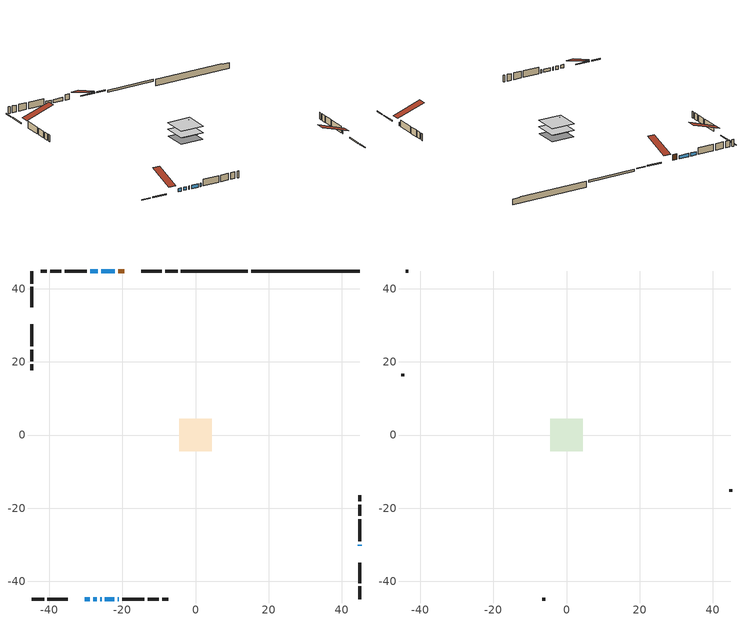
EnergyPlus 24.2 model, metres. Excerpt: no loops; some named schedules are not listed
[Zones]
conditioned space
 floor outside (Floor1 construction): -0.63,-0.63 -0.63,0.63 0.63,0.63 0.63,-0.63 z0.76
 floor adiabatic (Floor4 construction): -3.05,-3.05 -3.05,3.05 3.05,3.05 3.05,-3.05 z0.76
 floor adiabatic (AdiabaticFloorConstruction): -4.41,-4.41 -4.41,4.41 4.41,4.41 4.41,-4.41 z0.76
 floor foundation (Slab1 construction): -4.25,-4.25 -4.25,4.25 4.25,4.25 4.25,-4.25 z-1.73
 floor foundation (Slab2 construction): -3.05,-3.05 -3.05,3.05 3.05,3.05 3.05,-3.05 z0
 wall outside (RimJoist1 construction): -4.9,44.81 -8.33,44.81 / -44.81,-44.81 -41.38,-44.81 / -44.81,44.81 -44.81,41.38 / 44.81,-44.81 44.81,-41.38 z0.76:1.06
 wall outside (RimJoist2 construction): -9.26,44.81 -14.8,44.81 / -40.45,-44.81 -34.91,-44.81 / -44.81,40.45 -44.81,34.91 / 44.81,-40.45 44.81,-34.91 z0.76:1.06
 wall outside (AdiabaticWallConstruction 1): -19.46,44.81 -21.08,44.81 z0.76:2.79
 wall outside (AdiabaticWallConstruction): -30.26,-44.81 -28.92,-44.81 / -27.99,-44.81 -26.98,-44.81 / -26.05,-44.81 -25.67,-44.81 / -24.74,-44.81 -22.2,-44.81 / -22,44.81 -25.79,44.81 / -26.72,44.81 -28.75,44.81 / -21.27,-44.81 -21,-44.81 / 44.81,-30.26 44.81,-29.98 z0.76:1.98
 wall outside (Wall1 construction): -29.68,44.81 -35.74,44.81 / -20.07,-44.81 -14.01,-44.81 / -44.81,30.26 -44.81,24.2 / 44.81,-29.06 44.81,-23 z0.76:3.2
 wall outside (Wall2 construction): -36.67,44.81 -39.72,44.81 / -13.08,-44.81 -10.03,-44.81 / -44.81,23.27 -44.81,20.22 / 44.81,-22.07 44.81,-19.02 z0.76:3.2
 wall outside (Wall3 construction): -40.65,44.81 -42.25,44.81 / -9.1,-44.81 -7.5,-44.81 / -44.81,19.29 -44.81,17.69 / 44.81,-18.09 44.81,-16.49 z0.76:3.2
 wall foundation (FoundationWall1 construction): 15.24,44.81,-1.73 15.24,44.81,0.56 41.85,44.81,0.56 41.85,44.81,0.34 44.81,44.81,0.34 44.81,44.81,-1.73
 wall foundation (FoundationWall2 construction): 14.32,44.81 -3.97,44.81 z0:0.76
 window (WindowConstruction): -30.26,-44.81 -28.92,-44.81 z0.76:1.98
 window (WindowConstruction 1): -27.99,-44.81 -26.98,-44.81 z0.76:1.98
 window (WindowConstruction 2): -26.05,-44.81 -25.67,-44.81 z0.76:1.98
 window (WindowConstruction 3): -24.74,-44.81 -22.2,-44.81 z0.76:1.98
 window (WindowConstruction 4): -22,44.81 -25.79,44.81 z0.76:1.98
 window (WindowConstruction 5): -26.72,44.81 -28.75,44.81 z0.76:1.98
 window (WindowConstruction 6): -21.27,-44.81 -21,-44.81 z0.76:1.98
 window (WindowConstruction 7): 44.81,-30.26 44.81,-29.99 z0.76:1.98
 door (Door): -19.46,44.81 -21.08,44.81 z0.76:2.79
 ceiling adiabatic (AdiabaticFloorConstruction): 4.41,-4.41 4.41,4.41 -4.41,4.41 -4.41,-4.41 z0.76
attic - vented
 floor to conditioned space (Floor2 construction Reversed): -4.46,-4.46 -4.46,4.46 4.46,4.46 4.46,-4.46 z3.2
 floor to conditioned space (Floor3 construction Reversed): -3.12,-3.12 -3.12,3.12 3.12,3.12 3.12,-3.12 z3.2
 wall outside (Wall4 construction): -43.18,44.81 -43.88,44.81 / -6.57,-44.81 -5.87,-44.81 / -44.81,16.76 -44.81,16.06 / 44.81,-15.56 44.81,-14.86 z0.76:3.2
 roof outside (Roof1 construction): -18.53,44.81,3.2 -18.53,34.21,6.73 -15.73,34.21,6.73 -15.73,44.81,3.2; -31.18,-44.81,3.2 -31.18,-34.21,6.73 -33.98,-34.21,6.73 -33.98,-44.81,3.2; -44.81,31.18,3.2 -34.21,31.18,6.73 -34.21,33.98,6.73 -44.81,33.98,3.2; 44.81,-31.18,3.2 34.21,-31.18,6.73 34.21,-33.98,6.73 44.81,-33.98,3.2
[Building]
Building 1: Terrain=Suburbs
[Site:Location]
Regina Intl AP_SK: Latitude {deg}=50.43; Longitude {deg}=-104.67; Time Zone {hr}=-6; Elevation {m}=578; Keep Site Location Information=Yes
[Site:GroundTemperature:Shallow]
-2.28208, -4.75844, -4.95676, -3.7816, 0.936024, 5.63167, 9.70254, 12.2813, 12.5004, 10.403, 6.43594, 1.88434
[Site:WaterMainsTemperature]
Calculation Method=Schedule; Temperature Schedule=mains temperature schedule
[Material] Roughness=Rough; Thermal Absorptance=0.9
Name | Thickness {m} | Conductivity {W/m-K} | Density {kg/m3} | Specific Heat {J/kg-K} | Solar Absorptance | Visible Absorptance
asphalt or fiberglass shingles | 0.00635 | 0.162714 | 1121.4 | 1465.45 | 0.84 | 0.84
ceiling loosefill ins | 0.169333 | 0.0480833 | 16.02 | 1046.75 | 0.7 | 0.7
ceiling loosefill ins 1 | 0.254 | 0.0480833 | 16.02 | 1046.75 | 0.7 | 0.7
ceiling stud and cavity | 0.1397 | 0.083689 | 65.682 | 1177.47 | 0.7 | 0.7
ceiling stud and cavity 1 | 0.1397 | 0.0969892 | 65.682 | 1177.47 | 0.7 | 0.7
concrete 4.0 in. | 0.1016 | 1.803125 | 2242.8 | 837.4 | 0.7 | 0.7
concrete 8.0 in. | 0.2032 | 1.803125 | 2242.8 | 837.4 | 0.7 | 0.7
door material | 0.04445 | 0.20624 | 512.64 | 1214.23 | 0.7 | 0.7
exterior vertical ins | 0.011259 | 0.029427 | 32.04 | 1214.23 | 0.7 | 0.7
exterior vertical ins 1 | 0.0844085 | 0.029427 | 32.04 | 1214.23 | 0.7 | 0.7
floor covering | 0.0127 | 0.0433444 | 54.468 | 1339.84 | 0.6 | 0.6
floor covering 1 | 0.0127 | 9.015625 | 54.468 | 1339.84 | 0.6 | 0.6
floor rigid ins; wall rigid ins 1 | 0.512978 | 0.029427 | 32.04 | 1214.23 | 0.7 | 0.7
floor stud and cavity | 0.1397 | 0.0995206 | 92.3553 | 1139.71 | 0.7 | 0.7
floor stud and cavity 1 | 0.0889 | 0.220277 | 50.32683 | 1063.81 | 0.7 | 0.7
floor stud and cavity 2 | 0.1397 | 1.75129 | 37.0049 | 1207.88 | 0.7 | 0.7
furniture material conditioned space 1 | 0.1524 | 0.115458 | 640.8 | 1214.23 | 0.6 | 0.6
gypsum board | 0.0127 | 0.160291 | 801 | 837.4 | 0.6 | 0.6
gypsum board 1 | 0.0127 | 0.160291 | 801 | 837.4 | 0.7 | 0.7
osb sheathing 0.5 in. | 0.0127 | 0.115458 | 512.64 | 1214.23 | 0.7 | 0.7
osb sheathing 0.75 in. | 0.01905 | 0.115458 | 512.64 | 1214.23 | 0.7 | 0.7
osb sheathing 2.0 in. | 0.0508 | 0.115458 | 512.64 | 1214.23 | 0.7 | 0.7
rim joist rigid ins; wall rigid ins | 0.051816 | 0.029427 | 32.04 | 1214.23 | 0.7 | 0.7
rim joist stud and cavity | 0.0508 | 0.0442091 | 125.044 | 1163.47 | 0.6 | 0.6
rim joist stud and cavity 1 | 0.0508 | 0.271007 | 50.32683 | 1063.81 | 0.6 | 0.6
wall stud and cavity | 0.1397 | 0.11515 | 139.0536 | 1170.24 | 0.7 | 0.7
wall stud and cavity 1 | 0.1397 | 0.214432 | 139.0536 | 1170.24 | 0.7 | 0.7
wall stud and cavity 2 | 0.1397 | 0.116846 | 139.0536 | 1170.24 | 0.7 | 0.7
wall stud and cavity 3 | 0.0889 | 6.1454 | 50.32683 | 1063.81 | 0.6 | 0.6
wall stud and cavity 4 | 0.0889 | 0.380278 | 52.3479 | 1209.89 | 0.7 | 0.7
wall stud and cavity 5 | 0.0889 | 0.391764 | 83.0341 | 1211.67 | 0.7 | 0.7
wood siding | 0.0254 | 0.102417 | 544.68 | 1172.36 | 0 | 0
wood siding 1 | 0.00254 | 0.102417 | 544.68 | 1172.36 | 0 | 0
wood siding 2; wood siding 3; wood siding 4 | 0.0254 | 0.102417 | 544.68 | 1172.36 | 0.7 | 0.7
[WindowMaterial:SimpleGlazingSystem]
Name | U-Factor {W/m2-K} | Solar Heat Gain Coefficient
WindowMaterial | 4.48221 | 0.63
WindowMaterial 1 | 4.64631 | 0.62
WindowMaterial 2 | 5.62747 | 0.54
WindowMaterial 3 | 4.32891 | 0.68
WindowMaterial 4 | 2.87931 | 0.7
WindowMaterial 5 | 3.02467 | 0.56
[Construction]
AdiabaticFloorConstruction: floor stud and cavity 2, floor rigid ins, osb sheathing 0.75 in., floor covering
AdiabaticWallConstruction: wood siding 3, wall rigid ins 1, wall stud and cavity 4, gypsum board
AdiabaticWallConstruction 1: wood siding 4, wall rigid ins 1, wall stud and cavity 4, gypsum board
Door: door material
Floor1 construction: floor stud and cavity, osb sheathing 0.75 in., floor covering
Floor2 construction Reversed: gypsum board, ceiling stud and cavity, ceiling loosefill ins
Floor3 construction Reversed: gypsum board, ceiling stud and cavity 1, ceiling loosefill ins 1
Floor4 construction: floor stud and cavity 1, floor covering 1
FoundationWall1 construction; FoundationWall2 construction: concrete 8.0 in., gypsum board 1
furniture construction conditioned space 1: furniture material conditioned space 1
PartitionWallConstruction: gypsum board, wall stud and cavity 5, gypsum board
RimJoist1 construction: wood siding 2, rim joist rigid ins, osb sheathing 2.0 in., rim joist stud and cavity
RimJoist2 construction: wood siding 2, rim joist stud and cavity 1
Roof1 construction: asphalt or fiberglass shingles
Slab1 construction; Slab2 construction: concrete 4.0 in.
Wall1 construction: wood siding, osb sheathing 0.5 in., wall stud and cavity, gypsum board
Wall2 construction: wood siding, wall rigid ins, osb sheathing 0.5 in., wall stud and cavity 1, gypsum board
Wall3 construction: wood siding, osb sheathing 0.5 in., wall stud and cavity 2, gypsum board
Wall4 construction: wood siding 1, wall stud and cavity 3
WindowConstruction: WindowMaterial
WindowConstruction 1; WindowConstruction 5: WindowMaterial 1
WindowConstruction 2: WindowMaterial 2
WindowConstruction 3: WindowMaterial 3
WindowConstruction 4: WindowMaterial 4
WindowConstruction 6; WindowConstruction 7: WindowMaterial 5
[Zone] Multiplier=1; Part of Total Floor Area=Yes
Name | Volume {m3}
attic - vented | 67.944
conditioned space | 375.7
[Space]
Name | Zone | Volume {m3}
attic - vented 1 | attic - vented | 67.944
conditioned space 1 | conditioned space | 375.7
[ZoneInfiltration:EffectiveLeakageArea]
infil attic - vented 1: Zone or Space=attic - vented 1; Schedule=Always On Discrete; Effective Air Leakage Area {cm2}=3740.53; Stack Coefficient=0.000415276; Wind Coefficient=1.37686e-05
[ZoneMixing]
whole house fan mix: Zone or Space=attic - vented; Schedule=Always On Continuous; Design Flow Rate Calculation Method=Flow/Zone; Design Flow Rate {m3/s}=0; Source Zone or Space=conditioned space
[SurfaceProperty:ExposedFoundationPerimeter] Exposed Perimeter Calculation Method=TotalExposedPerimeter
Name | Total Exposed Perimeter {m}
Slab1 | 29.566
Slab2 | 18.288
[InternalMass] Zone or ZoneList=conditioned space; Space or SpaceList=conditioned space 1
Name | Construction | Surface Area {m2}
furniture mass conditioned space 1 | furniture construction conditioned space 1 | 90.4907
partition wall mass | PartitionWallConstruction | 189.041
[Lights]
interior lighting: Zone or ZoneList or Space or SpaceList=conditioned space 1; Schedule=interior lighting schedule; Design Level Calculation Method=LightingLevel; Lighting Level {W}=343.2; Return Air Fraction=0; Fraction Radiant=0.6; Fraction Visible=0.2; Fraction Replaceable=1
[People]
occupants: Zone or ZoneList or Space or SpaceList=conditioned space 1; Number of People Schedule=occupants schedule; Number of People Calculation Method=People; Number of People=3; Fraction Radiant=0.314171; Sensible Heat Fraction=0.56303; Activity Level Schedule=occupants activity schedule; Carbon Dioxide Generation Rate {m3/s-W}=0; Enable ASHRAE 55 Comfort Warnings=No; Mean Radiant Temperature Calculation Type=EnclosureAveraged
[ElectricEquipment] Zone or ZoneList or Space or SpaceList=conditioned space 1; Design Level Calculation Method=EquipmentLevel
Name | Schedule | Design Level {W} | Fraction Latent | Fraction Radiant | Fraction Lost
clothes dryer | clothes dryer schedule | 140.772 | 0.015 | 0.081 | 0.85
clothes washer | clothes washer schedule | 32.1985 | 0.03 | 0.162 | 0.7
cooking range | cooking range schedule | 215.147 | 0.08 | 0.432 | 0.2
dishwasher | dishwasher schedule | 66.8632 | 0.3 | 0.18 | 0.4
fridge | fridge schedule | 72.9452 | 0 | 0.6 | 0
mech vent house fan | mech vent house fan schedule | 0 | 0 | 0 | 1
mech vent house fan cfis | mech vent house fan cfis schedule | 0 | 0 | 0 | 0
misc plug loads | misc plug loads schedule | 494.7 | 0.045 | 0.513 | 0.1
whole house fan | Always On Discrete | 0 | 0 | 0 | 1
[OtherEquipment] Zone or ZoneList or Space or SpaceList=conditioned space 1; Design Level Calculation Method=EquipmentLevel
Name | Fuel Type | Schedule | Design Level {W} | Fraction Latent | Fraction Radiant | Fraction Lost
clothes dryer 1 | Electricity | clothes dryer schedule | 0 | 0.015 | 0.081 | 0.85
cooking range 1 | Electricity | cooking range schedule | 0 | 0.08 | 0.432 | 0.2
general water use latent | None | general water use schedule | 62.594 | 1 | 0 | 0
general water use sensible | None | general water use schedule | -61.6891 | 0 | 0.6 | 0
mech vent house fan latent load | None | Always On Discrete | 0 | 1 | 0 | 0
mech vent house fan sensible load | None | Always On Discrete | 0 | 0 | 0 | 0
water heater energy adjustment1 | NaturalGas | Always On Discrete | 0.01 | 0 | 0 | 1
[ZoneInfiltration:DesignFlowRate] Zone or ZoneList or Space or SpaceList=conditioned space 1; Schedule=Always On Discrete; Design Flow Rate Calculation Method=Flow/Zone; Design Flow Rate {m3/s}=0
infil flow; natural vent flow; whole house fan flow
[AvailabilityManager:Scheduled]
central ac and furnace airloop Availability Manager: Schedule=Always On Discrete
[Foundation:Kiva] Initial Indoor Air Temperature {C}=21; Wall Depth Below Slab {m}=0.2032; Custom Block X Position 1 {m}=0.2159; Custom Block Z Position 1 {m}=0
Name | Wall Height Above Grade {m} | Custom Block Material Name 1 | Custom Block Depth 1 {m}
Foundation Kiva 1 | 0.559979 | exterior vertical ins | 2.28999
Foundation Kiva 2 | 0.759988 | exterior vertical ins 1 | 0.759988
[Foundation:Kiva:Settings]
Soil Conductivity {W/m-K}=0.849921; Soil Density {kg/m3}=1842.3; Soil Specific Heat {J/kg-K}=418.7; Ground Solar Absorptivity=0.9; Ground Thermal Absorptivity=0.9; Ground Surface Roughness {m}=0.03; Far-Field Width {m}=40; Deep-Ground Boundary Condition=ZeroFlux; Deep-Ground Depth {m}=40; Minimum Cell Dimension {m}=0.2; Maximum Cell Growth Coefficient=3; Simulation Timestep=Timestep
[Exterior:Lights]
exterior lighting: Schedule=exterior lighting schedule; Design Level {W}=75.6
[EnergyManagementSystem:GlobalVariable]
central_ac_and_furnace_airloop_Fan_RTF
infil_program_Qfan
infil_program_Qinf
natural_vent_program_Qnv
natural_vent_program_Qwhf
[EnergyManagementSystem:Sensor]
Name | Output:Variable or Output:Meter Index Key | Output:Variable or Output:Meter
airflow_gain | infil flow | Infiltration Sensible Heat Gain Energy
airflow_gain_1 | natural vent flow | Infiltration Sensible Heat Gain Energy
airflow_gain_2 | whole house fan flow | Infiltration Sensible Heat Gain Energy
airflow_loss | infil flow | Infiltration Sensible Heat Loss Energy
airflow_loss_1 | natural vent flow | Infiltration Sensible Heat Loss Energy
airflow_loss_2 | whole house fan flow | Infiltration Sensible Heat Loss Energy
clg_load_cond |  | Cooling:EnergyTransfer:Zone:CONDITIONED SPACE
clg_sp_s; clg_sp_s_1 | cooling setpoint | Schedule Value
clothes_dryer_exhaust_0_sch_s | clothes dryer exhaust 0 schedule | Schedule Value
cool_season | cooling season schedule | Schedule Value
htg_load_cond |  | Heating:EnergyTransfer:Zone:CONDITIONED SPACE
htg_sp_s; htg_sp_s_1 | heating setpoint | Schedule Value
ig_ee_conv | clothes dryer | Electric Equipment Convective Heating Energy
ig_ee_conv_2 | cooking range | Electric Equipment Convective Heating Energy
ig_ee_conv_4 | fridge | Electric Equipment Convective Heating Energy
ig_ee_conv_5 | misc plug loads | Electric Equipment Convective Heating Energy
ig_ee_conv_6 | whole house fan | Electric Equipment Convective Heating Energy
ig_ee_rad | clothes dryer | Electric Equipment Radiant Heating Energy
ig_ee_rad_2 | cooking range | Electric Equipment Radiant Heating Energy
ig_ee_rad_4 | fridge | Electric Equipment Radiant Heating Energy
ig_ee_rad_5 | misc plug loads | Electric Equipment Radiant Heating Energy
ig_ee_rad_6 | whole house fan | Electric Equipment Radiant Heating Energy
ig_lgt_conv | interior lighting | Lights Convective Heating Energy
ig_lgt_rad | interior lighting | Lights Radiant Heating Energy
ig_lgt_vis | interior lighting | Lights Visible Radiation Heating Energy
ig_oe_conv | clothes dryer 1 | Other Equipment Convective Heating Energy
ig_oe_conv_1 | cooking range 1 | Other Equipment Convective Heating Energy
ig_oe_conv_2 | general water use latent | Other Equipment Convective Heating Energy
ig_oe_conv_3 | general water use sensible | Other Equipment Convective Heating Energy
ig_oe_conv_4 | water heater energy adjustment1 | Other Equipment Convective Heating Energy
ig_oe_rad | clothes dryer 1 | Other Equipment Radiant Heating Energy
ig_oe_rad_1 | cooking range 1 | Other Equipment Radiant Heating Energy
ig_oe_rad_2 | general water use latent | Other Equipment Radiant Heating Energy
ig_oe_rad_3 | general water use sensible | Other Equipment Radiant Heating Energy
ig_oe_rad_4 | water heater energy adjustment1 | Other Equipment Radiant Heating Energy
ig_ppl_conv | occupants | People Convective Heating Energy
ig_ppl_rad | occupants | People Radiant Heating Energy
im_conv | furniture mass conditioned space 1 | Surface Inside Face Convection Heat Gain Energy
im_conv_1 | partition wall mass | Surface Inside Face Convection Heat Gain Energy
im_ig | furniture mass conditioned space 1 | Surface Inside Face Internal Gains Radiation Heat Gain Energy
im_ig_1 | partition wall mass | Surface Inside Face Internal Gains Radiation Heat Gain Energy
im_lgt | furniture mass conditioned space 1 | Surface Inside Face Lights Radiation Heat Gain Energy
im_lgt_1 | partition wall mass | Surface Inside Face Lights Radiation Heat Gain Energy
im_sol | furniture mass conditioned space 1 | Surface Inside Face Solar Radiation Heat Gain Energy
im_sol_1 | partition wall mass | Surface Inside Face Solar Radiation Heat Gain Energy
im_surf | furniture mass conditioned space 1 | Surface Inside Face Net Surface Thermal Radiation Heat Gain Energy
im_surf_1 | partition wall mass | Surface Inside Face Net Surface Thermal Radiation Heat Gain Energy
mv_conv | mech vent house fan | Electric Equipment Convective Heating Energy
mv_conv_1 | mech vent house fan cfis | Electric Equipment Convective Heating Energy
mv_conv_2 | mech vent house fan latent load | Other Equipment Convective Heating Energy
mv_conv_3 | mech vent house fan sensible load | Other Equipment Convective Heating Energy
mv_rad | mech vent house fan | Electric Equipment Radiant Heating Energy
mv_rad_1 | mech vent house fan cfis | Electric Equipment Radiant Heating Energy
mv_rad_2 | mech vent house fan latent load | Other Equipment Radiant Heating Energy
mv_rad_3 | mech vent house fan sensible load | Other Equipment Radiant Heating Energy
natural_vent_s | natural vent schedule | Schedule Value
out_pb_s |  | Site Outdoor Air Barometric Pressure
out_wt_s |  | Site Outdoor Air Humidity Ratio
site_vw_s |  | Site Wind Speed
ss_back_out | Window1 | Surface Window Shortwave from Zone Back Out Window Heat Transfer Rate
ss_back_out_1 | Window2 | Surface Window Shortwave from Zone Back Out Window Heat Transfer Rate
ss_back_out_2 | Window3 | Surface Window Shortwave from Zone Back Out Window Heat Transfer Rate
ss_back_out_3 | Window4 | Surface Window Shortwave from Zone Back Out Window Heat Transfer Rate
ss_back_out_4 | Window5 | Surface Window Shortwave from Zone Back Out Window Heat Transfer Rate
ss_back_out_5 | Window6 | Surface Window Shortwave from Zone Back Out Window Heat Transfer Rate
ss_back_out_6 | Window8 | Surface Window Shortwave from Zone Back Out Window Heat Transfer Rate
ss_back_out_7 | Window9 | Surface Window Shortwave from Zone Back Out Window Heat Transfer Rate
ss_conv | Door1 | Surface Inside Face Convection Heat Gain Energy
ss_conv_1 | Window1 | Surface Inside Face Convection Heat Gain Energy
ss_conv_2 | Window2 | Surface Inside Face Convection Heat Gain Energy
ss_conv_3 | Window3 | Surface Inside Face Convection Heat Gain Energy
ss_conv_4 | Window4 | Surface Inside Face Convection Heat Gain Energy
ss_conv_5 | Window5 | Surface Inside Face Convection Heat Gain Energy
ss_conv_6 | Window6 | Surface Inside Face Convection Heat Gain Energy
ss_conv_7 | Window8 | Surface Inside Face Convection Heat Gain Energy
ss_conv_8 | Window9 | Surface Inside Face Convection Heat Gain Energy
ss_ig | Door1 | Surface Inside Face Internal Gains Radiation Heat Gain Energy
ss_ig_1 | Window1 | Surface Inside Face Internal Gains Radiation Heat Gain Energy
ss_ig_2 | Window2 | Surface Inside Face Internal Gains Radiation Heat Gain Energy
ss_ig_3 | Window3 | Surface Inside Face Internal Gains Radiation Heat Gain Energy
ss_ig_4 | Window4 | Surface Inside Face Internal Gains Radiation Heat Gain Energy
ss_ig_5 | Window5 | Surface Inside Face Internal Gains Radiation Heat Gain Energy
ss_ig_6 | Window6 | Surface Inside Face Internal Gains Radiation Heat Gain Energy
ss_ig_7 | Window8 | Surface Inside Face Internal Gains Radiation Heat Gain Energy
ss_ig_8 | Window9 | Surface Inside Face Internal Gains Radiation Heat Gain Energy
ss_lgt | Door1 | Surface Inside Face Lights Radiation Heat Gain Energy
ss_sol | Door1 | Surface Inside Face Solar Radiation Heat Gain Energy
ss_surf | Door1 | Surface Inside Face Net Surface Thermal Radiation Heat Gain Energy
ss_surf_1 | Window1 | Surface Inside Face Net Surface Thermal Radiation Heat Gain Energy
ss_surf_2 | Window2 | Surface Inside Face Net Surface Thermal Radiation Heat Gain Energy
ss_surf_3 | Window3 | Surface Inside Face Net Surface Thermal Radiation Heat Gain Energy
ss_surf_4 | Window4 | Surface Inside Face Net Surface Thermal Radiation Heat Gain Energy
ss_surf_5 | Window5 | Surface Inside Face Net Surface Thermal Radiation Heat Gain Energy
ss_surf_6 | Window6 | Surface Inside Face Net Surface Thermal Radiation Heat Gain Energy
ss_surf_7 | Window8 | Surface Inside Face Net Surface Thermal Radiation Heat Gain Energy
ss_surf_8 | Window9 | Surface Inside Face Net Surface Thermal Radiation Heat Gain Energy
ss_trans_in | Window1 | Surface Window Transmitted Solar Radiation Rate
ss_trans_in_1 | Window2 | Surface Window Transmitted Solar Radiation Rate
ss_trans_in_2 | Window3 | Surface Window Transmitted Solar Radiation Rate
ss_trans_in_3 | Window4 | Surface Window Transmitted Solar Radiation Rate
ss_trans_in_4 | Window5 | Surface Window Transmitted Solar Radiation Rate
ss_trans_in_5 | Window6 | Surface Window Transmitted Solar Radiation Rate
ss_trans_in_6 | Window8 | Surface Window Transmitted Solar Radiation Rate
ss_trans_in_7 | Window9 | Surface Window Transmitted Solar Radiation Rate
ss_trans_out | Window1 | Surface Inside Face Initial Transmitted Diffuse Transmitted Out Window Solar Radiation Rate
ss_trans_out_1 | Window2 | Surface Inside Face Initial Transmitted Diffuse Transmitted Out Window Solar Radiation Rate
ss_trans_out_2 | Window3 | Surface Inside Face Initial Transmitted Diffuse Transmitted Out Window Solar Radiation Rate
ss_trans_out_3 | Window4 | Surface Inside Face Initial Transmitted Diffuse Transmitted Out Window Solar Radiation Rate
ss_trans_out_4 | Window5 | Surface Inside Face Initial Transmitted Diffuse Transmitted Out Window Solar Radiation Rate
ss_trans_out_5 | Window6 | Surface Inside Face Initial Transmitted Diffuse Transmitted Out Window Solar Radiation Rate
ss_trans_out_6 | Window8 | Surface Inside Face Initial Transmitted Diffuse Transmitted Out Window Solar Radiation Rate
ss_trans_out_7 | Window9 | Surface Inside Face Initial Transmitted Diffuse Transmitted Out Window Solar Radiation Rate
s_conv | Floor1 | Surface Inside Face Convection Heat Gain Energy
s_conv_1 | Floor2 | Surface Inside Face Convection Heat Gain Energy
s_conv_10 | RimJoist1:270 | Surface Inside Face Convection Heat Gain Energy
s_conv_11 | RimJoist1:90 | Surface Inside Face Convection Heat Gain Energy
s_conv_12 | RimJoist2:0 | Surface Inside Face Convection Heat Gain Energy
s_conv_13 | RimJoist2:180 | Surface Inside Face Convection Heat Gain Energy
s_conv_14 | RimJoist2:270 | Surface Inside Face Convection Heat Gain Energy
s_conv_15 | RimJoist2:90 | Surface Inside Face Convection Heat Gain Energy
s_conv_16 | Slab1 | Surface Inside Face Convection Heat Gain Energy
s_conv_17 | Slab2 | Surface Inside Face Convection Heat Gain Energy
s_conv_18 | Wall1:0 | Surface Inside Face Convection Heat Gain Energy
s_conv_19 | Wall1:180 | Surface Inside Face Convection Heat Gain Energy
s_conv_2 | Floor3 | Surface Inside Face Convection Heat Gain Energy
s_conv_20 | Wall1:270 | Surface Inside Face Convection Heat Gain Energy
s_conv_21 | Wall1:90 | Surface Inside Face Convection Heat Gain Energy
s_conv_22 | Wall2:0 | Surface Inside Face Convection Heat Gain Energy
s_conv_23 | Wall2:180 | Surface Inside Face Convection Heat Gain Energy
s_conv_24 | Wall2:270 | Surface Inside Face Convection Heat Gain Energy
s_conv_25 | Wall2:90 | Surface Inside Face Convection Heat Gain Energy
s_conv_26 | Wall3:0 | Surface Inside Face Convection Heat Gain Energy
s_conv_27 | Wall3:180 | Surface Inside Face Convection Heat Gain Energy
s_conv_28 | Wall3:270 | Surface Inside Face Convection Heat Gain Energy
s_conv_29 | Wall3:90 | Surface Inside Face Convection Heat Gain Energy
s_conv_3 | Floor4 | Surface Inside Face Convection Heat Gain Energy
s_conv_4 | FoundationWall1 | Surface Inside Face Convection Heat Gain Energy
s_conv_5 | FoundationWall2 | Surface Inside Face Convection Heat Gain Energy
s_conv_6 | inferred conditioned ceiling | Surface Inside Face Convection Heat Gain Energy
s_conv_7 | inferred conditioned floor | Surface Inside Face Convection Heat Gain Energy
s_conv_8 | RimJoist1:0 | Surface Inside Face Convection Heat Gain Energy
s_conv_9 | RimJoist1:180 | Surface Inside Face Convection Heat Gain Energy
s_ig | Floor1 | Surface Inside Face Internal Gains Radiation Heat Gain Energy
s_ig_1 | Floor2 | Surface Inside Face Internal Gains Radiation Heat Gain Energy
s_ig_10 | RimJoist1:270 | Surface Inside Face Internal Gains Radiation Heat Gain Energy
s_ig_11 | RimJoist1:90 | Surface Inside Face Internal Gains Radiation Heat Gain Energy
s_ig_12 | RimJoist2:0 | Surface Inside Face Internal Gains Radiation Heat Gain Energy
s_ig_13 | RimJoist2:180 | Surface Inside Face Internal Gains Radiation Heat Gain Energy
s_ig_14 | RimJoist2:270 | Surface Inside Face Internal Gains Radiation Heat Gain Energy
